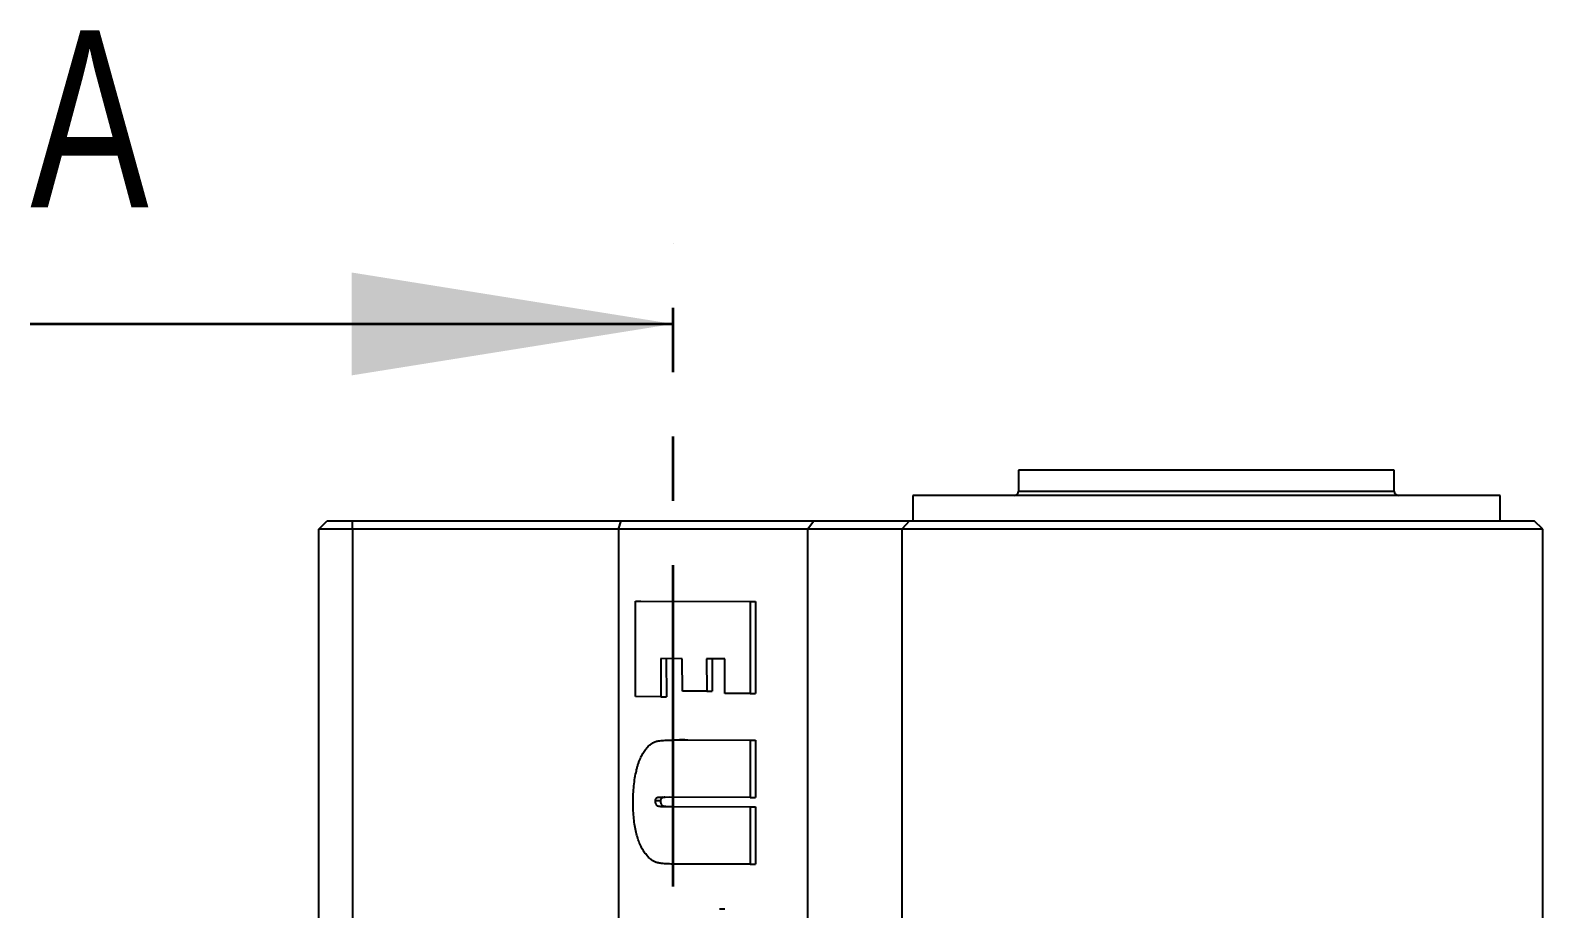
# Model space of a CAD drawing. Header units: millimetres. Extents: x -56 to 279, y 0 to 216.
# Drawn here: x -55.84 to -25.96, y 45.47 to 62.82 of the extents above; entities that cross this region are included whole.
import ezdxf

# ---------------------------------------------------------------- set-up
doc = ezdxf.new("R2010")
doc.units = ezdxf.units.MM
doc.linetypes.add('PHANTOM', pattern=[12.7, 6.35, -1.27, 1.27, -1.27, 1.27, -1.27])
doc.styles.add('SLDTEXTSTYLE0', font='TXT', dxfattribs={"width": 0.75})

msp = doc.modelspace()

# ---------------------------------------------------------------- linework, layer by layer
at = {"color": 7, "linetype": 'PHANTOM', "lineweight": 35}
msp.add_line((-43.136, 45.907), (-43.136, 58.607), dxfattribs=at)
at = {"color": 7, "linetype": 'Continuous', "lineweight": 35}
msp.add_line((-55.836, 57.02), (-43.136, 57.02), dxfattribs=at)
at = {"color": 7, "linetype": 'Continuous', "lineweight": 25}
for p, q in [((-36.313, 54.132), (-36.313, 53.715)), ((-28.893, 54.132), (-36.313, 54.132)), ((-28.893, 53.715), (-28.893, 54.132)), ((-38.403, 53.632), (-38.403, 53.132)), ((-26.952, 53.632), (-38.403, 53.632)), ((-26.803, 53.632), (-26.952, 53.632)), ((-26.803, 53.132), (-26.803, 53.632)), ((-50.136, 52.965), (-49.969, 53.132)), ((-50.136, 35.082), (-50.136, 52.965)), ((-49.469, 52.965), (-50.136, 52.965)), ((-49.969, 53.132), (-49.469, 53.132)), ((-49.469, 52.965), (-49.469, 53.132)), ((-49.469, 53.132), (-44.166, 53.132)), ((-49.469, 52.965), (-49.469, 35.082)), ((-44.214, 52.965), (-49.469, 52.965)), ((-44.214, 52.965), (-44.166, 53.132)), ((-44.214, 52.965), (-44.214, 19.965)), ((-40.486, 52.965), (-44.214, 52.965)), ((-44.166, 53.132), (-40.356, 53.132)), ((-40.486, 52.965), (-40.356, 53.132)), ((-40.486, 52.965), (-40.486, 44.746)), ((-38.617, 52.965), (-40.486, 52.965)), ((-40.356, 53.132), (-38.466, 53.132)), ((-38.466, 53.132), (-38.617, 52.965)), ((-38.617, 52.965), (-38.617, 45.27)), ((-25.959, 52.965), (-38.617, 52.965)), ((-38.466, 53.132), (-26.126, 53.132)), ((-25.959, 52.965), (-26.126, 53.132)), ((-25.959, 45.266), (-25.959, 52.965)), ((-43.88, 49.659), (-43.882, 51.545)), ((-43.882, 51.545), (-41.618, 51.538)), ((-43.882, 51.545), (-43.776, 51.545)), ((-43.776, 51.545), (-41.512, 51.538)), ((-41.618, 51.538), (-41.616, 49.72)), ((-41.618, 51.538), (-41.512, 51.538)), ((-41.512, 51.538), (-41.51, 49.72)), ((-42.956, 50.408), (-43.379, 50.41)), ((-43.379, 50.41), (-43.377, 49.657)), ((-43.272, 50.409), (-43.271, 49.657)), ((-42.955, 49.768), (-42.956, 50.408)), ((-42.119, 50.406), (-42.475, 50.407)), ((-42.475, 50.407), (-42.474, 49.767)), ((-42.369, 50.407), (-42.368, 49.767)), ((-42.118, 49.722), (-42.119, 50.406)), ((-43.377, 49.657), (-43.88, 49.659)), ((-43.377, 49.657), (-43.271, 49.657)), ((-42.474, 49.767), (-42.955, 49.768)), ((-42.474, 49.767), (-42.368, 49.767)), ((-41.616, 49.72), (-42.118, 49.722)), ((-41.616, 49.72), (-41.51, 49.72)), ((-42.905, 48.805), (-43.011, 48.805)), ((-42.953, 48.805), (-41.618, 48.8)), ((-42.953, 48.805), (-42.846, 48.805)), ((-42.905, 48.804), (-42.846, 48.805)), ((-42.846, 48.805), (-41.512, 48.8)), ((-41.618, 48.8), (-41.617, 47.667)), ((-41.618, 48.8), (-41.512, 48.8)), ((-41.512, 48.8), (-41.511, 47.667)), ((-43.492, 47.605), (-43.386, 47.605)), ((-43.299, 47.672), (-43.316, 47.672)), ((-41.617, 47.667), (-43.299, 47.672)), ((-43.21, 47.672), (-43.281, 47.669)), ((-41.617, 47.667), (-41.511, 47.667)), ((-43.27, 47.487), (-41.617, 47.482)), ((-43.27, 47.487), (-43.164, 47.487)), ((-43.164, 47.487), (-41.51, 47.482)), ((-41.617, 47.482), (-41.615, 46.348)), ((-41.617, 47.482), (-41.51, 47.482)), ((-41.51, 47.482), (-41.509, 46.348)), ((-41.615, 46.348), (-43.118, 46.353)), ((-41.615, 46.348), (-41.509, 46.348)), ((-42.222, 45.47), (-42.116, 45.47))]:
    msp.add_line(p, q, dxfattribs=at)
at = {"color": 8, "linetype": 'Continuous', "lineweight": 25}
for p, q in [((-36.313, 53.715), (-33.477, 53.715)), ((-33.477, 53.715), (-28.893, 53.715))]:
    msp.add_line(p, q, dxfattribs=at)
at = {"color": 7, "linetype": 'Continuous', "lineweight": 25}
for centre, start, end in [((-36.396, 53.715), 270, 360), ((-28.809, 53.715), 180, 270)]:
    msp.add_arc(centre, 0.0833, start, end, dxfattribs=at)
for points, knots in [([(-43.927, 47.562), (-43.927, 47.62), (-43.925, 47.733), (-43.913, 47.897), (-43.893, 48.051), (-43.869, 48.172), (-43.846, 48.263), (-43.827, 48.326), (-43.807, 48.385), (-43.785, 48.439), (-43.762, 48.489), (-43.738, 48.535), (-43.712, 48.577), (-43.685, 48.614), (-43.657, 48.648), (-43.628, 48.678), (-43.6, 48.705), (-43.571, 48.727), (-43.542, 48.746), (-43.512, 48.762), (-43.482, 48.774), (-43.451, 48.782), (-43.415, 48.787), (-43.373, 48.793), (-43.322, 48.796), (-43.264, 48.8), (-43.197, 48.802), (-43.123, 48.803), (-43.04, 48.805), (-42.983, 48.805), (-42.953, 48.805)], [0, 0, 0, 0, 0.0859306, 0.1668518, 0.2434244, 0.316043, 0.3504407, 0.3832192, 0.4144979, 0.4440763, 0.4720549, 0.4985513, 0.5239093, 0.5482831, 0.5715077, 0.5936405, 0.6147076, 0.6348977, 0.6542344, 0.672971, 0.6912783, 0.7091702, 0.7291589, 0.753989, 0.7834032, 0.8175081, 0.8560398, 0.8993405, 0.9473448, 1, 1, 1, 1]), ([(-43.118, 46.353), (-43.138, 46.353), (-43.177, 46.353), (-43.232, 46.355), (-43.284, 46.357), (-43.33, 46.361), (-43.372, 46.365), (-43.41, 46.371), (-43.443, 46.377), (-43.472, 46.384), (-43.499, 46.394), (-43.526, 46.407), (-43.553, 46.425), (-43.58, 46.446), (-43.608, 46.471), (-43.636, 46.501), (-43.665, 46.534), (-43.704, 46.583), (-43.749, 46.654), (-43.797, 46.751), (-43.837, 46.859), (-43.87, 46.98), (-43.896, 47.111), (-43.914, 47.252), (-43.925, 47.404), (-43.927, 47.508), (-43.927, 47.562)], [0, 0, 0, 0, 0.039621, 0.076277, 0.109885, 0.140555, 0.168435, 0.193184, 0.21519, 0.234142, 0.252274, 0.27113, 0.291416, 0.312742, 0.335783, 0.360406, 0.386663, 0.414616, 0.473366, 0.53493, 0.600799, 0.670943, 0.745938, 0.825528, 0.910107, 1, 1, 1, 1]), ([(-43.334, 47.671), (-43.359, 47.67), (-43.403, 47.669), (-43.453, 47.666), (-43.477, 47.649), (-43.486, 47.636), (-43.492, 47.621), (-43.492, 47.61), (-43.492, 47.605)], [0, 0, 0, 0, 0.406266, 0.7027185, 0.7771064, 0.8513385, 0.9256917, 1, 1, 1, 1]), ([(-43.492, 47.605), (-43.492, 47.593), (-43.491, 47.572), (-43.486, 47.544), (-43.475, 47.523), (-43.462, 47.509), (-43.448, 47.504), (-43.434, 47.499), (-43.416, 47.496), (-43.395, 47.493), (-43.369, 47.491), (-43.34, 47.489), (-43.306, 47.488), (-43.283, 47.487), (-43.27, 47.487)], [0, 0, 0, 0, 0.102836, 0.187076, 0.258526, 0.324464, 0.362919, 0.414393, 0.478859, 0.556166, 0.646474, 0.751149, 0.868975, 1, 1, 1, 1]), ([(-43.304, 47.668), (-43.305, 47.668), (-43.312, 47.668), (-43.325, 47.666), (-43.34, 47.663), (-43.352, 47.66), (-43.363, 47.654), (-43.373, 47.646), (-43.38, 47.634), (-43.386, 47.62), (-43.386, 47.61), (-43.386, 47.605)], [0.5, 0.5, 0.5, 0.5, 0.5125933, 0.6007837, 0.6716714, 0.7266556, 0.7667078, 0.8282517, 0.8840712, 0.9403798, 1, 1, 1, 1]), ([(-43.386, 47.605), (-43.386, 47.593), (-43.385, 47.572), (-43.38, 47.544), (-43.369, 47.523), (-43.356, 47.509), (-43.342, 47.504), (-43.328, 47.499), (-43.31, 47.496), (-43.288, 47.493), (-43.263, 47.491), (-43.233, 47.489), (-43.2, 47.488), (-43.177, 47.487), (-43.164, 47.487)], [0, 0, 0, 0, 0.102836, 0.187076, 0.258526, 0.324464, 0.362919, 0.414393, 0.478859, 0.556166, 0.646474, 0.751149, 0.868975, 1, 1, 1, 1])]:
    msp.add_open_spline(points, degree=3, knots=knots, dxfattribs=at)
at = {"color": 7, "linetype": 'Continuous', "lineweight": 35}
msp.add_solid([(-43.136, 57.02), (-49.486, 58.036), (-49.486, 56.004)], dxfattribs=at)

# ---------------------------------------------------------------- texts
at = {"color": 7, "linetype": 'Continuous', "insert": (-55.836, 62.82), "char_height": 3.5, "attachment_point": 1, "style": 'SLDTEXTSTYLE0'}
msp.add_mtext('A', dxfattribs=at)

doc.saveas('drawing.dxf')
